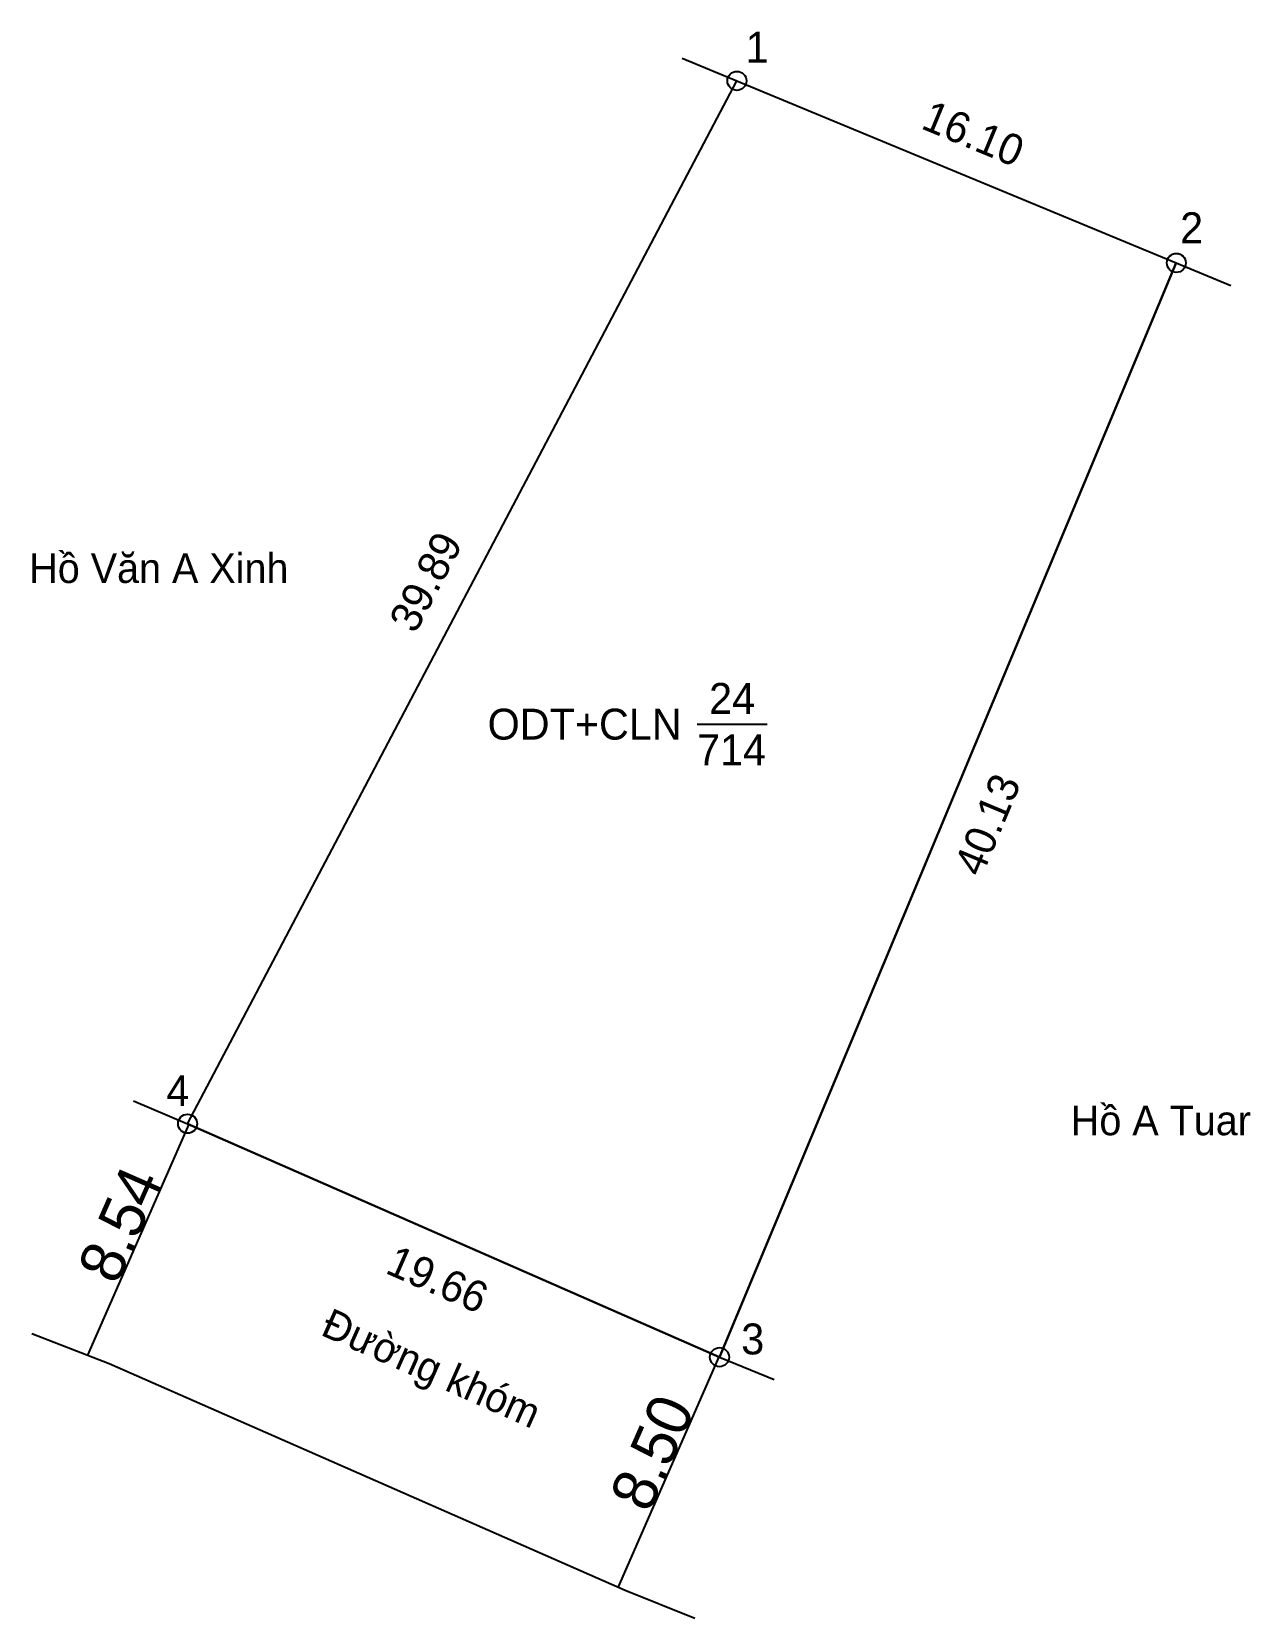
# Model space of a CAD drawing. Extents: x 535959.7 to 536000.9, y 1839233.4 to 1839287.1.
import ezdxf

# ---------------------------------------------------------------- set-up
doc = ezdxf.new("R2010")
doc.units = 0
for name, color, linetype in [('CanhThua', 7, 'Continuous'), ('ChieuDaiCanhThua', 7, 'Continuous'), ('Level 1', 7, 'Continuous'), ('Level 10', 7, 'Continuous'), ('Level 16', 7, 'Continuous'), ('MocDinhThua', 7, 'Continuous'), ('NhanDiaChinhThua', 7, 'Continuous'), ('SoHieuDinhThua', 7, 'Continuous')]:
    doc.layers.add(name, color=color, linetype=linetype)

msp = doc.modelspace()

# ---------------------------------------------------------------- linework, layer by layer
at = {"layer": 'CanhThua'}
for p, q in [((535964.94, 1839250.1), (535983.53, 1839285.39)), ((535983.53, 1839285.39), (535998.4, 1839279.23)), ((535998.4, 1839279.23), (535982.94, 1839242.2)), ((535982.94, 1839242.2), (535964.94, 1839250.1))]:
    msp.add_line(p, q, dxfattribs=at)
at = {"layer": 'Level 10'}
for p, q in [((535981.674, 1839286.158), (535983.53, 1839285.39)), ((535964.94, 1839250.1), (535983.53, 1839285.39)), ((535983.53, 1839285.39), (535998.4, 1839279.23)), ((535982.94, 1839242.2), (535998.4, 1839279.23)), ((535998.4, 1839279.23), (536000.247, 1839278.465)), ((535963.109, 1839250.879), (535964.94, 1839250.1)), ((535964.981, 1839250.082), (535961.55, 1839242.265)), ((535964.94, 1839250.1), (535982.94, 1839242.2)), ((535982.922, 1839242.208), (535979.507, 1839234.427)), ((535982.94, 1839242.2), (535984.793, 1839241.448))]:
    msp.add_line(p, q, dxfattribs=at)
msp.add_lwpolyline([(535959.665, 1839243.001), (535962.28, 1839241.98), (535979.75, 1839234.32), (535982.108, 1839233.364)], dxfattribs=at)
at = {"layer": 'MocDinhThua'}
for centre in [(535983.53, 1839285.39), (535998.4, 1839279.23), (535964.94, 1839250.1), (535982.94, 1839242.2)]:
    msp.add_circle(centre, 0.322, dxfattribs=at)
at = {"layer": 'NhanDiaChinhThua'}
msp.add_line((535982.181, 1839263.622), (535984.548, 1839263.622), dxfattribs=at)

# ---------------------------------------------------------------- texts
at = {"layer": 'ChieuDaiCanhThua'}
for s, rotation, p in [('16.10', 337.4979, (535989.717, 1839283.796)), ('39.89', 62.2207, (535972.646, 1839266.65)), ('40.13', 67.3395, (535991.811, 1839258.411)), ('19.66', 336.3039, (535971.59, 1839245.062))]:
    msp.add_text(s, height=1.0457, rotation=rotation, dxfattribs=at).set_placement(p)
at = {"layer": 'Level 1'}
for s, p in [('8.54', (535962.551, 1839244.607)), ('8.50', (535980.559, 1839236.888))]:
    msp.add_text(s, height=1.5, rotation=66.3039, dxfattribs=at).set_placement(p)
at = {"layer": 'Level 16'}
for s, height, p in [('Hồ Văn A Xinh', 1.00002, (535959.58, 1839268.4)), ('Hồ A Tuar', 1, (535994.83, 1839249.71))]:
    msp.add_text(s, height=height, dxfattribs=at).set_placement(p)
msp.add_text('Đường khóm', height=1, rotation=336.0255, dxfattribs=at).set_placement((535969.401, 1839242.967))
at = {"layer": 'NhanDiaChinhThua'}
for s, p in [('24', (535982.588, 1839263.97)), ('ODT+CLN', (535975.093, 1839263.099)), ('714', (535982.182, 1839262.228))]:
    msp.add_text(s, height=1.0457, dxfattribs=at).set_placement(p)
at = {"layer": 'SoHieuDinhThua'}
for s, p in [('1', (535983.826, 1839286.008)), ('2', (535998.529, 1839279.897)), ('4', (535964.221, 1839250.696)), ('3', (535983.675, 1839242.293))]:
    msp.add_text(s, height=1.046, dxfattribs=at).set_placement(p)

doc.saveas('drawing.dxf')
